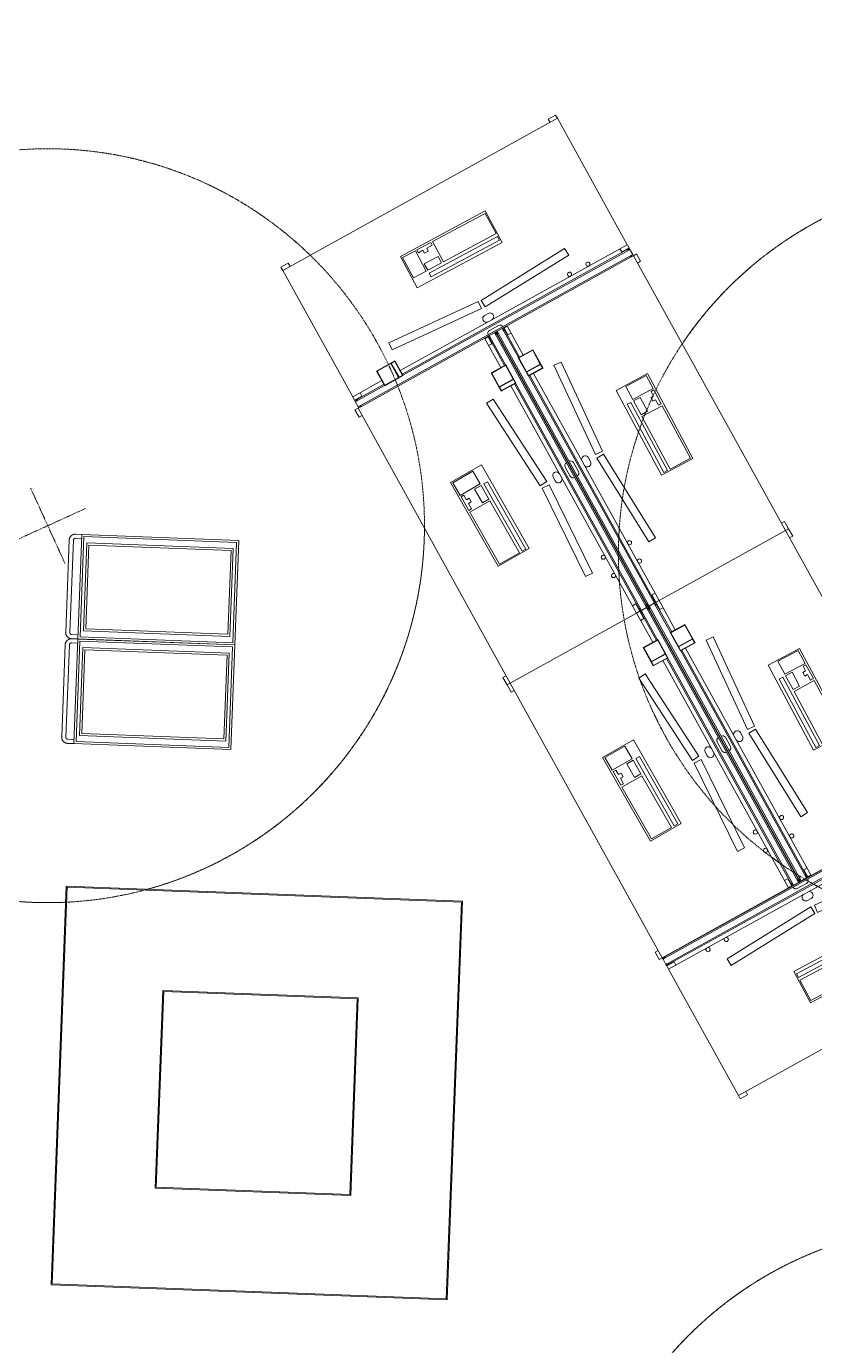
# Model space of a CAD drawing. Header units: millimetres. Extents: x 17567 to 83301, y -4294 to 56331.
# Drawn here: x 75427 to 79193, y 42447 to 48747 of the extents above; entities that cross this region are included whole.
import ezdxf

# ---------------------------------------------------------------- set-up
doc = ezdxf.new("R2010")
doc.units = ezdxf.units.MM
doc.header["$MEASUREMENT"] = 0
doc.linetypes.add('Hidden', pattern=[7.14375, 4.7625, -2.38125])
for name, color, linetype, lineweight in [('E-ELEC-EQPM', 71, 'Continuous', 13), ('E-ELEC-EQPM-HDLN', 91, 'Hidden', 13), ('I-FURN', 40, 'Continuous', 13), ('Q-CASE', 33, 'Continuous', 13), ('Q-SPCQ', 91, 'Continuous', 13)]:
    doc.layers.add(name, color=color, linetype=linetype, lineweight=lineweight)

# ---------------------------------------------------------------- blocks, each defined once
blk = doc.blocks.new('BVN_Joinery_Column Shelving_JO-N-05_option 5 - JO-N-05-9640491-GA PLAN - LEVEL 11')
at = {"layer": 'Q-CASE'}
for p, q in [((-900.3, -1252.5), (-900.3, 652.5)), ((994.7, 652.5), (-900.3, 652.5)), ((-895.3, 647.5), (-895.3, -1247.5)), ((989.7, 647.5), (-895.3, 647.5)), ((989.7, -1247.5), (989.7, 647.5)), ((994.7, 652.5), (994.7, -1252.5)), ((-420.3, -772.5), (-420.3, 172.5)), ((514.7, 172.5), (-420.3, 172.5)), ((-415.3, 167.5), (-415.3, -767.5)), ((-415.3, 167.5), (509.7, 167.5)), ((509.7, -767.5), (509.7, 167.5)), ((514.7, 172.5), (514.7, -772.5)), ((514.7, -772.5), (-420.3, -772.5)), ((-415.3, -767.5), (509.7, -767.5)), ((994.7, -1252.5), (-900.3, -1252.5)), ((-895.3, -1247.5), (989.7, -1247.5))]:
    blk.add_line(p, q, dxfattribs=at)
blk = doc.blocks.new('POWER_DATA_DROPPER - POWER_DATA_DROPPER-V143-GA PLAN - LEVEL 11')
at = {"layer": 'E-ELEC-EQPM-HDLN'}
for q in [(0, 200), (-200, 0), (0, -200), (200, 0)]:
    blk.add_line((0, 0), q, dxfattribs=at)
blk.add_circle((0, 0), 1800, dxfattribs=at)
for start, end in [(21.20103, 331.64232), (358.15425, 358.79258), (354.86684, 355.50517)]:
    blk.add_arc((0, 0), 1800, start, end, dxfattribs=at)
blk = doc.blocks.new('POWER_DATA_DROPPER - POWER_DATA_DROPPER-V144-GA PLAN - LEVEL 11')
at = {"layer": 'E-ELEC-EQPM-HDLN'}
for p, q in [((1356.7, 1182.9), (1355.5, 1184.3)), ((0, 0), (0, 200)), ((0, 0), (-200, 0)), ((0, 0), (0, -200)), ((0, 0), (200, 0))]:
    blk.add_line(p, q, dxfattribs=at)
blk.add_circle((0, 0), 1800, dxfattribs=at)
for start, end in [(73.08216, 126.97422), (133.16942, 192.67266), (42.6644, 43.42486), (41.3629, 41.66421), (35.06917, 36.46325), (344.40438, 345.91469), (337.66942, 338.91514), (261.92667, 307.6269)]:
    blk.add_arc((0, 0), 1800, start, end, dxfattribs=at)
blk = doc.blocks.new('POWER_DATA_DROPPER - POWER_DATA_DROPPER-V158-GA PLAN - LEVEL 11')
at = {"layer": 'E-ELEC-EQPM-HDLN'}
for q in [(0, 200), (-200, 0), (0, -200), (200, 0)]:
    blk.add_line((0, 0), q, dxfattribs=at)
blk.add_circle((0, 0), 1800, dxfattribs=at)
for start, end in [(360, 82.55524), (106.89583, 107.54923), (103.5021, 104.17454), (129.68757, 158.22664), (170.60457, 245.25822), (291.36683, 360)]:
    blk.add_arc((0, 0), 1800, start, end, dxfattribs=at)
blk = doc.blocks.new('New Furniture_Storage Caddy_NS1 - NS1-9646874-GA PLAN - LEVEL 11')
at = {"layer": 'I-FURN'}
for p, q in [((294.7, 0), (-205.3, 0)), ((-205.3, 0), (-205.3, -750)), ((294.7, -750), (294.7, 0)), ((-195.3, -740), (-195.3, -10)), ((-195.3, -10), (284.7, -10)), ((254.7, -25), (-165.3, -25)), ((-165.3, -25), (-165.3, -725)), ((-155.3, -715), (-155.3, -35)), ((-155.3, -35), (244.7, -35)), ((244.7, -35), (244.7, -715)), ((254.7, -725), (254.7, -25)), ((284.7, -10), (284.7, -740)), ((-205.3, -750), (-205.3, -780)), ((-205.3, -750), (294.7, -750)), ((284.7, -740), (-195.3, -740)), ((-185.3, -780), (-185.3, -750)), ((-165.3, -725), (254.7, -725)), ((244.7, -715), (-155.3, -715)), ((274.7, -750), (274.7, -780)), ((294.7, -780), (294.7, -750)), ((264.7, -790), (-175.3, -790)), ((-175.3, -810), (264.7, -810))]:
    blk.add_line(p, q, dxfattribs=at)
at = {"layer": 'I-FURN', "flags": 128}
for points in [[(-205.3, -780), (-205.3, -781.2), (-205.2, -782.4), (-205.1, -783.6), (-204.9, -784.8), (-204.7, -786), (-204.4, -787.1), (-204.1, -788.3), (-203.8, -789.4), (-203.4, -790.6), (-202.9, -791.7), (-202.4, -792.8), (-201.9, -793.9), (-201.3, -794.9), (-200.7, -795.9), (-200.1, -796.9), (-199.4, -797.9), (-198.6, -798.9), (-197.9, -799.8), (-197, -800.7), (-196.2, -801.5), (-195.3, -802.3), (-194.4, -803.1), (-193.5, -803.9), (-192.5, -804.6), (-191.5, -805.2), (-190.5, -805.9), (-189.4, -806.5), (-188.4, -807), (-187.3, -807.5), (-186.2, -808), (-185, -808.4), (-183.9, -808.7), (-182.7, -809.1), (-181.6, -809.3), (-180.4, -809.6), (-179.2, -809.7), (-178, -809.9), (-176.8, -810), (-175.6, -810), (-175.3, -810)], [(-175.3, -790), (-175.7, -790), (-176.1, -790), (-176.5, -789.9), (-176.9, -789.9), (-177.3, -789.8), (-177.7, -789.7), (-178.1, -789.6), (-178.4, -789.5), (-178.8, -789.4), (-179.2, -789.2), (-179.6, -789), (-179.9, -788.9), (-180.3, -788.7), (-180.6, -788.5), (-180.9, -788.3), (-181.3, -788), (-181.6, -787.8), (-181.9, -787.5), (-182.2, -787.2), (-182.5, -787), (-182.7, -786.7), (-183, -786.4), (-183.3, -786.1), (-183.5, -785.7), (-183.7, -785.4), (-183.9, -785.1), (-184.1, -784.7), (-184.3, -784.4), (-184.5, -784), (-184.6, -783.6), (-184.8, -783.2), (-184.9, -782.9), (-185, -782.5), (-185.1, -782.1), (-185.2, -781.7), (-185.2, -781.3), (-185.3, -780.9), (-185.3, -780.5), (-185.3, -780.1), (-185.3, -780)], [(264.7, -810), (265.9, -810), (267.1, -809.9), (268.3, -809.8), (269.5, -809.6), (270.7, -809.4), (271.8, -809.1), (273, -808.8), (274.1, -808.5), (275.3, -808.1), (276.4, -807.6), (277.5, -807.1), (278.6, -806.6), (279.6, -806), (280.6, -805.4), (281.6, -804.8), (282.6, -804.1), (283.6, -803.3), (284.5, -802.6), (285.4, -801.7), (286.2, -800.9), (287, -800), (287.8, -799.1), (288.6, -798.2), (289.3, -797.2), (289.9, -796.2), (290.6, -795.2), (291.2, -794.1), (291.7, -793.1), (292.2, -792), (292.7, -790.9), (293.1, -789.7), (293.4, -788.6), (293.8, -787.4), (294, -786.3), (294.3, -785.1), (294.4, -783.9), (294.6, -782.7), (294.7, -781.5), (294.7, -780.3), (294.7, -780)], [(274.7, -780), (274.7, -780.4), (274.7, -780.8), (274.6, -781.2), (274.6, -781.6), (274.5, -782), (274.4, -782.4), (274.3, -782.8), (274.2, -783.1), (274.1, -783.5), (273.9, -783.9), (273.7, -784.3), (273.6, -784.6), (273.4, -785), (273.2, -785.3), (273, -785.6), (272.7, -786), (272.5, -786.3), (272.2, -786.6), (271.9, -786.9), (271.7, -787.2), (271.4, -787.4), (271.1, -787.7), (270.8, -788), (270.4, -788.2), (270.1, -788.4), (269.8, -788.6), (269.4, -788.8), (269.1, -789), (268.7, -789.2), (268.3, -789.3), (267.9, -789.5), (267.6, -789.6), (267.2, -789.7), (266.8, -789.8), (266.4, -789.9), (266, -789.9), (265.6, -790), (265.2, -790), (264.8, -790), (264.7, -790)]]:
    blk.add_lwpolyline(points, dxfattribs=at)
blk = doc.blocks.new('Workstatio_3 - Workstatio_3-V293-GA PLAN - LEVEL 11')
at = {"layer": 'I-FURN'}
for p, q in [((-705.3, 0), (-705.3, -6)), ((-705.3, 0), (-690.3, 0)), ((-690.4, 3.1), (-694.2, 3.1)), ((-694.2, 0), (-690.3, 0)), ((-690.3, 0), (779.7, 0)), ((4.7, 1.5), (4.7, 0)), ((84.7, 0), (84.7, 1.5)), ((783.6, 3.1), (779.8, 3.1)), ((794.7, 3.1), (794.7, 3)), ((794.7, 1.5), (794.7, 0)), ((794.7, -6), (794.7, 0)), ((-702.3, -6), (-705.3, -6)), ((-705.3, -34), (-705.3, -40)), ((-705.3, -34), (-702.3, -34)), ((-690.3, -40), (-705.3, -40)), ((-545.3, -60), (-705.3, -60)), ((-702.3, -6), (791.7, -6)), ((-545.3, -34), (-702.3, -34)), ((-665.3, -42.5), (-702.3, -42.5)), ((-545.1, -40), (-690.3, -40)), ((-665.3, -42.5), (-665.3, -59.9)), ((-445.3, -32.5), (-545.3, -32.5)), ((-545.3, -32.5), (-545.3, -112.5)), ((-543.3, -34.5), (-468.3, -34.5)), ((-543.3, -110.5), (-543.3, -34.5)), ((-468.3, -34.5), (-468.3, -110.5)), ((-466.3, -110.5), (-466.3, -34.5)), ((-466.3, -34.5), (-447.3, -34.5)), ((-461, -34), (-462.5, -34)), ((-447.3, -34.5), (-447.3, -110.5)), ((779.7, -40), (-445.5, -40)), ((-445.3, -112.5), (-445.3, -32.5)), ((791.7, -34), (-445.3, -34)), ((34.7, -60), (-445.3, -60)), ((69.7, -21), (19.7, -21)), ((54.7, -60), (34.7, -60)), ((794.7, -60), (54.7, -60)), ((794.7, -42.5), (754.7, -42.5)), ((754.7, -59.9), (754.7, -42.5)), ((779.7, 0), (783.6, 0)), ((779.7, 0), (794.7, 0)), ((794.7, -40), (779.7, -40)), ((794.7, -6), (791.7, -6)), ((791.7, -34), (794.7, -34)), ((794.7, -6), (794.7, -34)), ((794.7, -40), (794.7, -34)), ((794.7, -42.5), (794.7, -59.9)), ((794.7, -750), (794.7, -60)), ((-545.3, -112.5), (-445.3, -112.5)), ((-468.3, -110.5), (-543.3, -110.5)), ((-447.3, -110.5), (-466.3, -110.5)), ((34.7, -95), (54.7, -95)), ((37.4, -131), (-431.3, -164.7)), ((-431.3, -164.7), (-428.6, -201.7)), ((-428.6, -201.7), (40.1, -168)), ((37.4, -131), (40.1, -168)), ((56.6, -129), (54.8, -166)), ((54.8, -166), (524.1, -189.4)), ((526, -152.3), (56.6, -129)), ((526, -152.3), (524.1, -189.4)), ((276.9, -359.7), (-183.1, -366.1)), ((-180.7, -536.1), (-183.1, -366.1)), ((276.9, -359.7), (279.2, -529.7)), ((-180.7, -536.1), (279.2, -529.7)), ((-705.3, -732), (-705.3, -735.9)), ((-705.3, -746.5), (-705.3, -750)), ((-705.3, -750), (794.7, -750)), ((-705.3, -767.5), (-705.3, -750.1)), ((-665.3, -750.1), (-665.3, -767.5)), ((754.7, -767.5), (754.7, -750.1)), ((794.7, -750.1), (794.7, -767.5)), ((-705.3, -767.5), (-665.3, -767.5)), ((754.7, -767.5), (794.7, -767.5))]:
    blk.add_line(p, q, dxfattribs=at)
at = {"layer": 'I-FURN', "flags": 128}
for points in [[(-702.3, -6), (-702.2, -6), (-702.1, -6), (-702, -6), (-701.9, -6), (-701.7, -6), (-701.6, -5.9), (-701.5, -5.9), (-701.2, -5.9), (-701.1, -5.8), (-700.9, -5.8), (-700.7, -5.7), (-700.5, -5.7), (-700.4, -5.6), (-700.1, -5.5), (-699.8, -5.4), (-699.7, -5.4), (-699.5, -5.3), (-699.2, -5.1), (-698.9, -5), (-698.4, -4.8), (-698.1, -4.7), (-698, -4.6), (-697.6, -4.4), (-697.4, -4.3), (-697, -4.1), (-696.6, -3.8), (-696.3, -3.7), (-695.8, -3.4), (-695.2, -3), (-694.8, -2.8), (-694, -2.3), (-693.4, -1.9), (-693, -1.7), (-692.1, -1.2), (-690.3, 0)], [(-690.3, -40), (-692.1, -38.8), (-693, -38.3), (-693.4, -38.1), (-694, -37.7), (-694.8, -37.2), (-695.2, -37), (-695.8, -36.6), (-696.3, -36.3), (-696.6, -36.2), (-697, -35.9), (-697.4, -35.7), (-697.6, -35.6), (-698, -35.4), (-698.1, -35.3), (-698.4, -35.2), (-698.8, -35), (-699, -34.9), (-699.3, -34.8), (-699.5, -34.7), (-699.6, -34.7), (-699.8, -34.6), (-700.1, -34.5), (-700.3, -34.4), (-700.4, -34.4), (-700.6, -34.3), (-700.9, -34.2), (-701.1, -34.2), (-701.2, -34.2), (-701.3, -34.1), (-701.5, -34.1), (-701.7, -34), (-701.8, -34), (-702, -34), (-702, -34), (-702.1, -34), (-702.3, -34)], [(779.7, 0), (781.5, -1.2), (782.4, -1.7), (782.8, -1.9), (783.4, -2.3), (784.2, -2.8), (784.6, -3), (785.2, -3.4), (785.7, -3.7), (786, -3.8), (786.4, -4.1), (786.8, -4.3), (787, -4.4), (787.4, -4.6), (787.5, -4.7), (787.8, -4.8), (788.2, -5), (788.4, -5.1), (788.7, -5.2), (788.9, -5.3), (789, -5.3), (789.2, -5.4), (789.5, -5.5), (789.7, -5.6), (789.8, -5.6), (790, -5.7), (790.3, -5.8), (790.5, -5.8), (790.6, -5.8), (790.7, -5.9), (790.9, -5.9), (791.1, -6), (791.2, -6), (791.4, -6), (791.4, -6), (791.6, -6), (791.7, -6)], [(791.7, -34), (791.6, -34), (791.5, -34), (791.4, -34), (791.3, -34), (791.1, -34), (791, -34.1), (790.9, -34.1), (790.6, -34.1), (790.5, -34.2), (790.3, -34.2), (790.1, -34.3), (789.9, -34.3), (789.8, -34.4), (789.5, -34.5), (789.2, -34.6), (789.1, -34.6), (788.9, -34.7), (788.6, -34.9), (788.3, -35), (787.8, -35.2), (787.5, -35.3), (787.4, -35.4), (787, -35.6), (786.8, -35.7), (786.4, -35.9), (786, -36.2), (785.7, -36.3), (785.2, -36.6), (784.6, -37), (784.2, -37.2), (783.4, -37.7), (782.8, -38.1), (782.4, -38.3), (781.5, -38.8), (779.7, -40)]]:
    blk.add_lwpolyline(points, dxfattribs=at)
at = {"layer": 'I-FURN'}
for centre, radius, start, end in [((19.7, -6), 15, 180, 270), ((34.7, -77.5), 17.5, 90, 270), ((54.7, -77.5), 17.5, 270, 90), ((69.7, -6), 15, 270, 0), ((484.7, -70), 10, 0, 180), ((584.7, -70), 10, 0, 180), ((484.7, -70), 10, 180, 360), ((584.7, -70), 10, 180, 360)]:
    blk.add_arc(centre, radius, start, end, dxfattribs=at)
at = {"layer": 'Q-SPCQ'}
for p, q in [((271, -375.1), (-99, -380.2)), ((271.3, -395.1), (271, -375.1)), ((-176.3, -416.3), (-106.3, -415.3)), ((-176.3, -416.3), (-174.8, -526.3)), ((-106.3, -415.3), (-104.8, -525.3)), ((-99, -380.2), (-98.7, -400.2)), ((-98.7, -400.2), (271.3, -395.1)), ((-23.5, -414.2), (-98.5, -415.2)), ((-98.5, -415.2), (-98, -450.2)), ((-23, -449.2), (-23.5, -414.2)), ((-13.5, -414), (271.5, -410.1)), ((-12, -524), (-13.5, -414)), ((271.5, -410.1), (273, -520.1)), ((-98, -450.2), (-23, -449.2)), ((-72.4, -494.8), (-52.4, -494.6)), ((-72.2, -509.8), (-72.4, -494.8)), ((-52.4, -494.6), (-52.2, -509.6)), ((-104.8, -525.3), (-174.8, -526.3)), ((-97.2, -510.2), (-72.2, -509.8)), ((-97, -525.2), (-97.2, -510.2)), ((-22, -524.2), (-97, -525.2)), ((-52.2, -509.6), (-22.2, -509.2)), ((-22.2, -509.2), (-22, -524.2)), ((273, -520.1), (-12, -524))]:
    blk.add_line(p, q, dxfattribs=at)
blk = doc.blocks.new('Workstatio_3 - Workstatio_3-V294-GA PLAN - LEVEL 11')
at = {"layer": 'I-FURN'}
for p, q in [((-705.3, 3), (-705.3, 3.1)), ((-705.3, 0), (-705.3, 1.5)), ((-705.3, 0), (-705.3, -6)), ((-705.3, 0), (-690.3, 0)), ((-690.4, 3.1), (-694.2, 3.1)), ((-694.2, 0), (-690.3, 0)), ((-690.3, 0), (779.7, 0)), ((4.7, 1.5), (4.7, 0)), ((84.7, 0), (84.7, 1.5)), ((783.6, 3.1), (779.8, 3.1)), ((794.7, 3.1), (794.7, 3)), ((794.7, 1.5), (794.7, 0)), ((794.7, -6), (794.7, 0)), ((-705.3, -34), (-705.3, -6)), ((-702.3, -6), (-705.3, -6)), ((-705.3, -34), (-705.3, -40)), ((-705.3, -34), (-702.3, -34)), ((-690.3, -40), (-705.3, -40)), ((-665.3, -42.5), (-705.3, -42.5)), ((-545.3, -60), (-705.3, -60)), ((-705.3, -60), (-705.3, -750)), ((-702.3, -6), (791.7, -6)), ((-545.3, -34), (-702.3, -34)), ((-545.1, -40), (-690.3, -40)), ((-665.3, -42.5), (-665.3, -59.9)), ((-445.3, -32.5), (-545.3, -32.5)), ((-545.3, -32.5), (-545.3, -112.5)), ((-543.3, -34.5), (-468.3, -34.5)), ((-543.3, -110.5), (-543.3, -34.5)), ((-468.3, -34.5), (-468.3, -110.5)), ((-466.3, -110.5), (-466.3, -34.5)), ((-466.3, -34.5), (-447.3, -34.5)), ((-461, -34), (-462.5, -34)), ((-447.3, -34.5), (-447.3, -110.5)), ((779.7, -40), (-445.5, -40)), ((-445.3, -112.5), (-445.3, -32.5)), ((791.7, -34), (-445.3, -34)), ((34.7, -60), (-445.3, -60)), ((69.7, -21), (19.7, -21)), ((54.7, -60), (34.7, -60)), ((794.7, -60), (54.7, -60)), ((793.3, -42.5), (754.7, -42.5)), ((754.7, -59.9), (754.7, -42.5)), ((779.7, 0), (783.6, 0)), ((779.7, 0), (794.7, 0)), ((794.7, -40), (779.7, -40)), ((794.7, -6), (791.7, -6)), ((791.7, -34), (794.7, -34)), ((794.7, -6), (794.7, -34)), ((794.7, -40), (794.7, -34)), ((794.7, -750), (794.7, -60)), ((-545.3, -112.5), (-445.3, -112.5)), ((-468.3, -110.5), (-543.3, -110.5)), ((-447.3, -110.5), (-466.3, -110.5)), ((34.7, -95), (54.7, -95)), ((37.4, -131), (-431.3, -164.7)), ((-431.3, -164.7), (-428.6, -201.7)), ((-428.6, -201.7), (40.1, -168)), ((37.4, -131), (40.1, -168)), ((56.6, -129), (54.8, -166)), ((54.8, -166), (524.1, -189.4)), ((526, -152.3), (56.6, -129)), ((526, -152.3), (524.1, -189.4)), ((276.9, -359.7), (-183.1, -366.1)), ((-180.7, -536.1), (-183.1, -366.1)), ((276.9, -359.7), (279.2, -529.7)), ((-180.7, -536.1), (279.2, -529.7)), ((-705.3, -750), (794.7, -750)), ((-705.3, -767.5), (-705.3, -750.1)), ((-665.3, -750.1), (-665.3, -767.5)), ((754.7, -767.5), (754.7, -751.1)), ((794.7, -750.1), (794.7, -767.5)), ((-705.3, -767.5), (-665.3, -767.5)), ((754.7, -767.5), (794.7, -767.5))]:
    blk.add_line(p, q, dxfattribs=at)
at = {"layer": 'I-FURN', "flags": 128}
for points in [[(-702.3, -6), (-702.2, -6), (-702.1, -6), (-702, -6), (-701.9, -6), (-701.7, -6), (-701.6, -5.9), (-701.5, -5.9), (-701.2, -5.9), (-701.1, -5.8), (-700.9, -5.8), (-700.7, -5.7), (-700.5, -5.7), (-700.4, -5.6), (-700.1, -5.5), (-699.8, -5.4), (-699.7, -5.4), (-699.5, -5.3), (-699.2, -5.1), (-698.9, -5), (-698.4, -4.8), (-698.1, -4.7), (-698, -4.6), (-697.6, -4.4), (-697.4, -4.3), (-697, -4.1), (-696.6, -3.8), (-696.3, -3.7), (-695.8, -3.4), (-695.2, -3), (-694.8, -2.8), (-694, -2.3), (-693.4, -1.9), (-693, -1.7), (-692.1, -1.2), (-690.3, 0)], [(-690.3, -40), (-692.1, -38.8), (-693, -38.3), (-693.4, -38.1), (-694, -37.7), (-694.8, -37.2), (-695.2, -37), (-695.8, -36.6), (-696.3, -36.3), (-696.6, -36.2), (-697, -35.9), (-697.4, -35.7), (-697.6, -35.6), (-698, -35.4), (-698.1, -35.3), (-698.4, -35.2), (-698.8, -35), (-699, -34.9), (-699.3, -34.8), (-699.5, -34.7), (-699.6, -34.7), (-699.8, -34.6), (-700.1, -34.5), (-700.3, -34.4), (-700.4, -34.4), (-700.6, -34.3), (-700.9, -34.2), (-701.1, -34.2), (-701.2, -34.2), (-701.3, -34.1), (-701.5, -34.1), (-701.7, -34), (-701.8, -34), (-702, -34), (-702, -34), (-702.1, -34), (-702.3, -34)], [(779.7, 0), (781.5, -1.2), (782.4, -1.7), (782.8, -1.9), (783.4, -2.3), (784.2, -2.8), (784.6, -3), (785.2, -3.4), (785.7, -3.7), (786, -3.8), (786.4, -4.1), (786.8, -4.3), (787, -4.4), (787.4, -4.6), (787.5, -4.7), (787.8, -4.8), (788.2, -5), (788.4, -5.1), (788.7, -5.2), (788.9, -5.3), (789, -5.3), (789.2, -5.4), (789.5, -5.5), (789.7, -5.6), (789.8, -5.6), (790, -5.7), (790.3, -5.8), (790.5, -5.8), (790.6, -5.8), (790.7, -5.9), (790.9, -5.9), (791.1, -6), (791.2, -6), (791.4, -6), (791.4, -6), (791.6, -6), (791.7, -6)], [(791.7, -34), (791.6, -34), (791.5, -34), (791.4, -34), (791.3, -34), (791.1, -34), (791, -34.1), (790.9, -34.1), (790.6, -34.1), (790.5, -34.2), (790.3, -34.2), (790.1, -34.3), (789.9, -34.3), (789.8, -34.4), (789.5, -34.5), (789.2, -34.6), (789.1, -34.6), (788.9, -34.7), (788.6, -34.9), (788.3, -35), (787.8, -35.2), (787.5, -35.3), (787.4, -35.4), (787, -35.6), (786.8, -35.7), (786.4, -35.9), (786, -36.2), (785.7, -36.3), (785.2, -36.6), (784.6, -37), (784.2, -37.2), (783.4, -37.7), (782.8, -38.1), (782.4, -38.3), (781.5, -38.8), (779.7, -40)]]:
    blk.add_lwpolyline(points, dxfattribs=at)
at = {"layer": 'I-FURN'}
for centre, radius, start, end in [((19.7, -6), 15, 180, 270), ((34.7, -77.5), 17.5, 90, 270), ((54.7, -77.5), 17.5, 270, 90), ((69.7, -6), 15, 270, 0), ((484.7, -70), 10, 0, 180), ((584.7, -70), 10, 0, 180), ((484.7, -70), 10, 180, 360), ((584.7, -70), 10, 180, 360)]:
    blk.add_arc(centre, radius, start, end, dxfattribs=at)
at = {"layer": 'Q-SPCQ'}
for p, q in [((271, -375.1), (-99, -380.2)), ((271.3, -395.1), (271, -375.1)), ((-176.3, -416.3), (-106.3, -415.3)), ((-176.3, -416.3), (-174.8, -526.3)), ((-106.3, -415.3), (-104.8, -525.3)), ((-99, -380.2), (-98.7, -400.2)), ((-98.7, -400.2), (271.3, -395.1)), ((-23.5, -414.2), (-98.5, -415.2)), ((-98.5, -415.2), (-98, -450.2)), ((-23, -449.2), (-23.5, -414.2)), ((-13.5, -414), (271.5, -410.1)), ((-12, -524), (-13.5, -414)), ((271.5, -410.1), (273, -520.1)), ((-98, -450.2), (-23, -449.2)), ((-72.4, -494.8), (-52.4, -494.6)), ((-72.2, -509.8), (-72.4, -494.8)), ((-52.4, -494.6), (-52.2, -509.6)), ((-104.8, -525.3), (-174.8, -526.3)), ((-97.2, -510.2), (-72.2, -509.8)), ((-97, -525.2), (-97.2, -510.2)), ((-22, -524.2), (-97, -525.2)), ((-52.2, -509.6), (-22.2, -509.2)), ((-22.2, -509.2), (-22, -524.2)), ((273, -520.1), (-12, -524))]:
    blk.add_line(p, q, dxfattribs=at)
blk = doc.blocks.new('Workstatio_3 - Workstatio_3-V295-GA PLAN - LEVEL 11')
at = {"layer": 'I-FURN'}
for p, q in [((-665.3, 767.5), (-705.3, 767.5)), ((-705.3, 750.1), (-705.3, 767.5)), ((-665.3, 767.5), (-665.3, 750.1)), ((794.7, 767.5), (754.7, 767.5)), ((754.7, 750.1), (754.7, 767.5)), ((794.7, 767.5), (794.7, 750.1)), ((794.7, 750), (-705.3, 750)), ((-705.3, 738.9), (-705.3, 735)), ((794.7, 60), (794.7, 750)), ((-183.1, 366.1), (-180.7, 536.1)), ((279.2, 529.7), (-180.7, 536.1)), ((279.2, 529.7), (276.9, 359.7)), ((-183.1, 366.1), (276.9, 359.7)), ((-431.3, 164.7), (-428.6, 201.7)), ((-428.6, 201.7), (40.1, 168)), ((54.8, 166), (524.1, 189.4)), ((526, 152.3), (524.1, 189.4)), ((37.4, 131), (-431.3, 164.7)), ((37.4, 131), (40.1, 168)), ((56.6, 129), (54.8, 166)), ((526, 152.3), (56.6, 129)), ((-445.3, 112.5), (-545.3, 112.5)), ((-545.3, 112.5), (-545.3, 32.5)), ((-543.3, 34.5), (-543.3, 110.5)), ((-543.3, 110.5), (-468.3, 110.5)), ((-468.3, 110.5), (-468.3, 34.5)), ((-466.3, 34.5), (-466.3, 110.5)), ((-466.3, 110.5), (-447.3, 110.5)), ((-447.3, 110.5), (-447.3, 34.5)), ((-445.3, 32.5), (-445.3, 112.5)), ((54.7, 95), (34.7, 95)), ((-705.3, 60), (-545.3, 60)), ((-705.3, 40), (-705.3, 34)), ((-705.3, 40), (-690.3, 40)), ((-702.3, 34), (-705.3, 34)), ((-705.3, 6), (-705.3, 0)), ((-705.3, 6), (-702.3, 6)), ((-702.3, 42.5), (-665.3, 42.5)), ((-702.3, 34), (-545.3, 34)), ((791.7, 6), (-702.3, 6)), ((-690.3, 40), (-545.1, 40)), ((779.7, 0), (-690.3, 0)), ((-665.3, 59.9), (-665.3, 42.5)), ((-545.3, 32.5), (-445.3, 32.5)), ((-468.3, 34.5), (-543.3, 34.5)), ((-447.3, 34.5), (-466.3, 34.5)), ((-462.5, 34), (-461, 34)), ((-445.5, 40), (779.7, 40)), ((-445.3, 60), (34.7, 60)), ((-445.3, 34), (791.7, 34)), ((4.7, 0), (4.7, -1.5)), ((19.7, 21), (69.7, 21)), ((34.7, 60), (54.7, 60)), ((54.7, 60), (794.7, 60)), ((754.7, 42.5), (754.7, 59.9)), ((754.7, 42.5), (794.7, 42.5)), ((779.7, 40), (794.7, 40)), ((783.6, 0), (779.7, 0)), ((794.7, 0), (779.7, 0)), ((794.7, 34), (791.7, 34)), ((791.7, 6), (794.7, 6)), ((794.7, 59.9), (794.7, 42.5)), ((794.7, 34), (794.7, 40)), ((794.7, 34), (794.7, 6)), ((794.7, 0), (794.7, 6)), ((794.7, 0), (794.7, -1.5)), ((-690.3, 0), (-705.3, 0)), ((-690.3, 0), (-694.2, 0)), ((-694.2, -3.1), (-690.4, -3.1)), ((84.7, -1.5), (84.7, 0)), ((779.8, -3.1), (783.6, -3.1)), ((794.7, -3), (794.7, -3.1))]:
    blk.add_line(p, q, dxfattribs=at)
at = {"layer": 'I-FURN', "flags": 128}
for points in [[(-702.3, 34), (-702.2, 34), (-702.1, 34), (-702, 34), (-701.9, 34), (-701.7, 34), (-701.6, 34.1), (-701.5, 34.1), (-701.2, 34.1), (-701.1, 34.2), (-700.9, 34.2), (-700.7, 34.3), (-700.5, 34.3), (-700.4, 34.4), (-700.1, 34.5), (-699.8, 34.6), (-699.7, 34.6), (-699.5, 34.7), (-699.2, 34.9), (-698.9, 35), (-698.4, 35.2), (-698.1, 35.3), (-698, 35.4), (-697.6, 35.6), (-697.4, 35.7), (-697, 35.9), (-696.6, 36.2), (-696.3, 36.3), (-695.8, 36.6), (-695.2, 37), (-694.8, 37.2), (-694, 37.7), (-693.4, 38.1), (-693, 38.3), (-692.1, 38.8), (-690.3, 40)], [(-690.3, 0), (-692.1, 1.2), (-693, 1.7), (-693.4, 1.9), (-694, 2.3), (-694.8, 2.8), (-695.2, 3), (-695.8, 3.4), (-696.3, 3.7), (-696.6, 3.8), (-697, 4.1), (-697.4, 4.3), (-697.6, 4.4), (-698, 4.6), (-698.1, 4.7), (-698.4, 4.8), (-698.8, 5), (-699, 5.1), (-699.3, 5.2), (-699.5, 5.3), (-699.6, 5.3), (-699.8, 5.4), (-700.1, 5.5), (-700.3, 5.6), (-700.4, 5.6), (-700.6, 5.7), (-700.9, 5.8), (-701.1, 5.8), (-701.2, 5.8), (-701.3, 5.9), (-701.5, 5.9), (-701.7, 6), (-701.8, 6), (-702, 6), (-702, 6), (-702.1, 6), (-702.3, 6)], [(779.7, 40), (781.5, 38.8), (782.4, 38.3), (782.8, 38.1), (783.4, 37.7), (784.2, 37.2), (784.6, 37), (785.2, 36.6), (785.7, 36.3), (786, 36.2), (786.4, 35.9), (786.8, 35.7), (787, 35.6), (787.4, 35.4), (787.5, 35.3), (787.8, 35.2), (788.2, 35), (788.4, 34.9), (788.7, 34.8), (788.9, 34.7), (789, 34.7), (789.2, 34.6), (789.5, 34.5), (789.7, 34.4), (789.8, 34.4), (790, 34.3), (790.3, 34.2), (790.5, 34.2), (790.6, 34.2), (790.7, 34.1), (790.9, 34.1), (791.1, 34), (791.2, 34), (791.4, 34), (791.4, 34), (791.6, 34), (791.7, 34)], [(791.7, 6), (791.6, 6), (791.5, 6), (791.4, 6), (791.3, 6), (791.1, 6), (791, 5.9), (790.9, 5.9), (790.6, 5.9), (790.5, 5.8), (790.3, 5.8), (790.1, 5.7), (789.9, 5.7), (789.8, 5.6), (789.5, 5.5), (789.2, 5.4), (789.1, 5.4), (788.9, 5.3), (788.6, 5.1), (788.3, 5), (787.8, 4.8), (787.5, 4.7), (787.4, 4.6), (787, 4.4), (786.8, 4.3), (786.4, 4.1), (786, 3.8), (785.7, 3.7), (785.2, 3.4), (784.6, 3), (784.2, 2.8), (783.4, 2.3), (782.8, 1.9), (782.4, 1.7), (781.5, 1.2), (779.7, 0)]]:
    blk.add_lwpolyline(points, dxfattribs=at)
at = {"layer": 'I-FURN'}
for centre, radius, start, end in [((34.7, 77.5), 17.5, 90, 270), ((54.7, 77.5), 17.5, 270, 90), ((484.7, 70), 10, 0, 180), ((484.7, 70), 10, 180, 360), ((584.7, 70), 10, 0, 180), ((584.7, 70), 10, 180, 360), ((19.7, 6), 15, 90, 180), ((69.7, 6), 15, 360, 90)]:
    blk.add_arc(centre, radius, start, end, dxfattribs=at)
at = {"layer": 'Q-SPCQ'}
for p, q in [((-176.3, 416.3), (-174.8, 526.3)), ((-104.8, 525.3), (-174.8, 526.3)), ((-106.3, 415.3), (-104.8, 525.3)), ((-97, 525.2), (-97.2, 510.2)), ((-97.2, 510.2), (-72.2, 509.8)), ((-22, 524.2), (-97, 525.2)), ((-72.2, 509.8), (-72.4, 494.8)), ((-52.4, 494.6), (-52.2, 509.6)), ((-52.2, 509.6), (-22.2, 509.2)), ((-22.2, 509.2), (-22, 524.2)), ((-12, 524), (-13.5, 414)), ((273, 520.1), (-12, 524)), ((271.5, 410.1), (273, 520.1)), ((-98.5, 415.2), (-98, 450.2)), ((-98, 450.2), (-23, 449.2)), ((-72.4, 494.8), (-52.4, 494.6)), ((-23, 449.2), (-23.5, 414.2)), ((-176.3, 416.3), (-106.3, 415.3)), ((-99, 380.2), (-98.7, 400.2)), ((271, 375.1), (-99, 380.2)), ((-98.7, 400.2), (271.3, 395.1)), ((-23.5, 414.2), (-98.5, 415.2)), ((-13.5, 414), (271.5, 410.1)), ((271.3, 395.1), (271, 375.1))]:
    blk.add_line(p, q, dxfattribs=at)
blk = doc.blocks.new('Workstatio_3 - Workstatio_3-V284-GA PLAN - LEVEL 11')
at = {"layer": 'I-FURN'}
for p, q in [((-665.3, 767.5), (-705.3, 767.5)), ((-705.3, 750.1), (-705.3, 767.5)), ((-665.3, 767.5), (-665.3, 750.1)), ((794.7, 767.5), (754.7, 767.5)), ((754.7, 750.1), (754.7, 767.5)), ((794.7, 767.5), (794.7, 750.1)), ((794.7, 750), (-705.3, 750)), ((-705.3, 750), (-705.3, 60)), ((794.7, 60), (794.7, 750)), ((-183.1, 366.1), (-180.7, 536.1)), ((279.2, 529.7), (-180.7, 536.1)), ((279.2, 529.7), (276.9, 359.7)), ((-183.1, 366.1), (276.9, 359.7)), ((-431.3, 164.7), (-428.6, 201.7)), ((-428.6, 201.7), (40.1, 168)), ((54.8, 166), (524.1, 189.4)), ((526, 152.3), (524.1, 189.4)), ((37.4, 131), (-431.3, 164.7)), ((37.4, 131), (40.1, 168)), ((56.6, 129), (54.8, 166)), ((526, 152.3), (56.6, 129)), ((-445.3, 112.5), (-545.3, 112.5)), ((-545.3, 112.5), (-545.3, 32.5)), ((-543.3, 34.5), (-543.3, 110.5)), ((-543.3, 110.5), (-468.3, 110.5)), ((-468.3, 110.5), (-468.3, 34.5)), ((-466.3, 34.5), (-466.3, 110.5)), ((-466.3, 110.5), (-447.3, 110.5)), ((-447.3, 110.5), (-447.3, 34.5)), ((-445.3, 32.5), (-445.3, 112.5)), ((54.7, 95), (34.7, 95)), ((-705.3, 60), (-545.3, 60)), ((-705.3, 42.5), (-665.3, 42.5)), ((-705.3, 40), (-705.3, 34)), ((-705.3, 40), (-690.3, 40)), ((-705.3, 6), (-705.3, 34)), ((-702.3, 34), (-705.3, 34)), ((-705.3, 6), (-705.3, 0)), ((-705.3, 6), (-702.3, 6)), ((-702.3, 34), (-545.3, 34)), ((791.7, 6), (-702.3, 6)), ((-690.3, 40), (-545.1, 40)), ((779.7, 0), (-690.3, 0)), ((-665.3, 59.9), (-665.3, 42.5)), ((-545.3, 32.5), (-445.3, 32.5)), ((-468.3, 34.5), (-543.3, 34.5)), ((-447.3, 34.5), (-466.3, 34.5)), ((-462.5, 34), (-461, 34)), ((-445.5, 40), (779.7, 40)), ((-445.3, 60), (34.7, 60)), ((-445.3, 34), (791.7, 34)), ((4.7, 0), (4.7, -1.5)), ((19.7, 21), (69.7, 21)), ((34.7, 60), (54.7, 60)), ((54.7, 60), (794.7, 60)), ((754.7, 42.5), (754.7, 59.9)), ((754.7, 42.5), (793.3, 42.5)), ((779.7, 40), (794.7, 40)), ((783.6, 0), (779.7, 0)), ((794.7, 0), (779.7, 0)), ((794.7, 34), (791.7, 34)), ((791.7, 6), (794.7, 6)), ((794.7, 34), (794.7, 40)), ((794.7, 34), (794.7, 6)), ((794.7, 0), (794.7, 6)), ((794.7, 0), (794.7, -1.5)), ((-690.3, 0), (-705.3, 0)), ((-705.3, -1.5), (-705.3, 0)), ((-705.3, -3.1), (-705.3, -3)), ((-690.3, 0), (-694.2, 0)), ((-694.2, -3.1), (-690.4, -3.1)), ((84.7, -1.5), (84.7, 0)), ((779.8, -3.1), (783.6, -3.1)), ((794.7, -3), (794.7, -3.1))]:
    blk.add_line(p, q, dxfattribs=at)
at = {"layer": 'I-FURN', "flags": 128}
for points in [[(-702.3, 34), (-702.2, 34), (-702.1, 34), (-702, 34), (-701.9, 34), (-701.7, 34), (-701.6, 34.1), (-701.5, 34.1), (-701.2, 34.1), (-701.1, 34.2), (-700.9, 34.2), (-700.7, 34.3), (-700.5, 34.3), (-700.4, 34.4), (-700.1, 34.5), (-699.8, 34.6), (-699.7, 34.6), (-699.5, 34.7), (-699.2, 34.9), (-698.9, 35), (-698.4, 35.2), (-698.1, 35.3), (-698, 35.4), (-697.6, 35.6), (-697.4, 35.7), (-697, 35.9), (-696.6, 36.2), (-696.3, 36.3), (-695.8, 36.6), (-695.2, 37), (-694.8, 37.2), (-694, 37.7), (-693.4, 38.1), (-693, 38.3), (-692.1, 38.8), (-690.3, 40)], [(-690.3, 0), (-692.1, 1.2), (-693, 1.7), (-693.4, 1.9), (-694, 2.3), (-694.8, 2.8), (-695.2, 3), (-695.8, 3.4), (-696.3, 3.7), (-696.6, 3.8), (-697, 4.1), (-697.4, 4.3), (-697.6, 4.4), (-698, 4.6), (-698.1, 4.7), (-698.4, 4.8), (-698.8, 5), (-699, 5.1), (-699.3, 5.2), (-699.5, 5.3), (-699.6, 5.3), (-699.8, 5.4), (-700.1, 5.5), (-700.3, 5.6), (-700.4, 5.6), (-700.6, 5.7), (-700.9, 5.8), (-701.1, 5.8), (-701.2, 5.8), (-701.3, 5.9), (-701.5, 5.9), (-701.7, 6), (-701.8, 6), (-702, 6), (-702, 6), (-702.1, 6), (-702.3, 6)], [(779.7, 40), (781.5, 38.8), (782.4, 38.3), (782.8, 38.1), (783.4, 37.7), (784.2, 37.2), (784.6, 37), (785.2, 36.6), (785.7, 36.3), (786, 36.2), (786.4, 35.9), (786.8, 35.7), (787, 35.6), (787.4, 35.4), (787.5, 35.3), (787.8, 35.2), (788.2, 35), (788.4, 34.9), (788.7, 34.8), (788.9, 34.7), (789, 34.7), (789.2, 34.6), (789.5, 34.5), (789.7, 34.4), (789.8, 34.4), (790, 34.3), (790.3, 34.2), (790.5, 34.2), (790.6, 34.2), (790.7, 34.1), (790.9, 34.1), (791.1, 34), (791.2, 34), (791.4, 34), (791.4, 34), (791.6, 34), (791.7, 34)], [(791.7, 6), (791.6, 6), (791.5, 6), (791.4, 6), (791.3, 6), (791.1, 6), (791, 5.9), (790.9, 5.9), (790.6, 5.9), (790.5, 5.8), (790.3, 5.8), (790.1, 5.7), (789.9, 5.7), (789.8, 5.6), (789.5, 5.5), (789.2, 5.4), (789.1, 5.4), (788.9, 5.3), (788.6, 5.1), (788.3, 5), (787.8, 4.8), (787.5, 4.7), (787.4, 4.6), (787, 4.4), (786.8, 4.3), (786.4, 4.1), (786, 3.8), (785.7, 3.7), (785.2, 3.4), (784.6, 3), (784.2, 2.8), (783.4, 2.3), (782.8, 1.9), (782.4, 1.7), (781.5, 1.2), (779.7, 0)]]:
    blk.add_lwpolyline(points, dxfattribs=at)
at = {"layer": 'I-FURN'}
for centre, radius, start, end in [((34.7, 77.5), 17.5, 90, 270), ((54.7, 77.5), 17.5, 270, 90), ((484.7, 70), 10, 0, 180), ((484.7, 70), 10, 180, 360), ((584.7, 70), 10, 0, 180), ((584.7, 70), 10, 180, 360), ((19.7, 6), 15, 90, 180), ((69.7, 6), 15, 360, 90)]:
    blk.add_arc(centre, radius, start, end, dxfattribs=at)
at = {"layer": 'Q-SPCQ'}
for p, q in [((-176.3, 416.3), (-174.8, 526.3)), ((-104.8, 525.3), (-174.8, 526.3)), ((-106.3, 415.3), (-104.8, 525.3)), ((-97, 525.2), (-97.2, 510.2)), ((-97.2, 510.2), (-72.2, 509.8)), ((-22, 524.2), (-97, 525.2)), ((-72.2, 509.8), (-72.4, 494.8)), ((-52.4, 494.6), (-52.2, 509.6)), ((-52.2, 509.6), (-22.2, 509.2)), ((-22.2, 509.2), (-22, 524.2)), ((-12, 524), (-13.5, 414)), ((273, 520.1), (-12, 524)), ((271.5, 410.1), (273, 520.1)), ((-98.5, 415.2), (-98, 450.2)), ((-98, 450.2), (-23, 449.2)), ((-72.4, 494.8), (-52.4, 494.6)), ((-23, 449.2), (-23.5, 414.2)), ((-176.3, 416.3), (-106.3, 415.3)), ((-99, 380.2), (-98.7, 400.2)), ((271, 375.1), (-99, 380.2)), ((-98.7, 400.2), (271.3, 395.1)), ((-23.5, 414.2), (-98.5, 415.2)), ((-13.5, 414), (271.5, 410.1)), ((271.3, 395.1), (271, 375.1))]:
    blk.add_line(p, q, dxfattribs=at)
blk = doc.blocks.new('Workstatio_3 - Workstatio_3-V296-GA PLAN - LEVEL 11')
at = {"layer": 'I-FURN'}
for p, q in [((-665.3, 767.5), (-705.3, 767.5)), ((-705.3, 750.1), (-705.3, 767.5)), ((-665.3, 767.5), (-665.3, 750.1)), ((794.7, 767.5), (754.7, 767.5)), ((754.7, 750.1), (754.7, 767.5)), ((794.7, 767.5), (794.7, 750.1)), ((794.7, 750), (-705.3, 750)), ((-705.3, 750), (-705.3, 60)), ((794.7, 60), (794.7, 750)), ((-183.1, 366.1), (-180.7, 536.1)), ((279.2, 529.7), (-180.7, 536.1)), ((279.2, 529.7), (276.9, 359.7)), ((-183.1, 366.1), (276.9, 359.7)), ((-431.3, 164.7), (-428.6, 201.7)), ((-428.6, 201.7), (40.1, 168)), ((54.8, 166), (524.1, 189.4)), ((526, 152.3), (524.1, 189.4)), ((37.4, 131), (-431.3, 164.7)), ((37.4, 131), (40.1, 168)), ((56.6, 129), (54.8, 166)), ((526, 152.3), (56.6, 129)), ((-445.3, 112.5), (-545.3, 112.5)), ((-545.3, 112.5), (-545.3, 32.5)), ((-543.3, 34.5), (-543.3, 110.5)), ((-543.3, 110.5), (-468.3, 110.5)), ((-468.3, 110.5), (-468.3, 34.5)), ((-466.3, 34.5), (-466.3, 110.5)), ((-466.3, 110.5), (-447.3, 110.5)), ((-447.3, 110.5), (-447.3, 34.5)), ((-445.3, 32.5), (-445.3, 112.5)), ((54.7, 95), (34.7, 95)), ((-705.3, 60), (-545.3, 60)), ((-705.3, 42.5), (-705.3, 59.9)), ((-705.3, 42.5), (-665.3, 42.5)), ((-705.3, 40), (-705.3, 34)), ((-705.3, 40), (-690.3, 40)), ((-705.3, 6), (-705.3, 34)), ((-702.3, 34), (-705.3, 34)), ((-705.3, 6), (-705.3, 0)), ((-705.3, 6), (-702.3, 6)), ((-702.3, 34), (-545.3, 34)), ((791.7, 6), (-702.3, 6)), ((-690.3, 40), (-545.1, 40)), ((779.7, 0), (-690.3, 0)), ((-665.3, 59.9), (-665.3, 42.5)), ((-545.3, 32.5), (-445.3, 32.5)), ((-468.3, 34.5), (-543.3, 34.5)), ((-447.3, 34.5), (-466.3, 34.5)), ((-462.5, 34), (-461, 34)), ((-445.5, 40), (779.7, 40)), ((-445.3, 60), (34.7, 60)), ((-445.3, 34), (791.7, 34)), ((4.7, 0), (4.7, -1.5)), ((19.7, 21), (69.7, 21)), ((34.7, 60), (54.7, 60)), ((54.7, 60), (794.7, 60)), ((754.7, 42.5), (754.7, 59.9)), ((754.7, 42.5), (794.7, 42.5)), ((779.7, 40), (794.7, 40)), ((783.6, 0), (779.7, 0)), ((794.7, 0), (779.7, 0)), ((794.7, 34), (791.7, 34)), ((791.7, 6), (794.7, 6)), ((794.7, 59.9), (794.7, 42.5)), ((794.7, 34), (794.7, 40)), ((794.7, 34), (794.7, 6)), ((794.7, 0), (794.7, 6)), ((794.7, 0), (794.7, -1.5)), ((-690.3, 0), (-705.3, 0)), ((-705.3, -1.5), (-705.3, 0)), ((-690.3, 0), (-694.2, 0)), ((-18.3, -3.1), (1.6, -3.1)), ((84.7, -2.2), (84.7, 0)), ((84.7, -3.1), (104.7, -3.1))]:
    blk.add_line(p, q, dxfattribs=at)
at = {"layer": 'I-FURN', "flags": 128}
for points in [[(-702.3, 34), (-702.2, 34), (-702.1, 34), (-702, 34), (-701.9, 34), (-701.7, 34), (-701.6, 34.1), (-701.5, 34.1), (-701.2, 34.1), (-701.1, 34.2), (-700.9, 34.2), (-700.7, 34.3), (-700.5, 34.3), (-700.4, 34.4), (-700.1, 34.5), (-699.8, 34.6), (-699.7, 34.6), (-699.5, 34.7), (-699.2, 34.9), (-698.9, 35), (-698.4, 35.2), (-698.1, 35.3), (-698, 35.4), (-697.6, 35.6), (-697.4, 35.7), (-697, 35.9), (-696.6, 36.2), (-696.3, 36.3), (-695.8, 36.6), (-695.2, 37), (-694.8, 37.2), (-694, 37.7), (-693.4, 38.1), (-693, 38.3), (-692.1, 38.8), (-690.3, 40)], [(-690.3, 0), (-692.1, 1.2), (-693, 1.7), (-693.4, 1.9), (-694, 2.3), (-694.8, 2.8), (-695.2, 3), (-695.8, 3.4), (-696.3, 3.7), (-696.6, 3.8), (-697, 4.1), (-697.4, 4.3), (-697.6, 4.4), (-698, 4.6), (-698.1, 4.7), (-698.4, 4.8), (-698.8, 5), (-699, 5.1), (-699.3, 5.2), (-699.5, 5.3), (-699.6, 5.3), (-699.8, 5.4), (-700.1, 5.5), (-700.3, 5.6), (-700.4, 5.6), (-700.6, 5.7), (-700.9, 5.8), (-701.1, 5.8), (-701.2, 5.8), (-701.3, 5.9), (-701.5, 5.9), (-701.7, 6), (-701.8, 6), (-702, 6), (-702, 6), (-702.1, 6), (-702.3, 6)], [(779.7, 40), (781.5, 38.8), (782.4, 38.3), (782.8, 38.1), (783.4, 37.7), (784.2, 37.2), (784.6, 37), (785.2, 36.6), (785.7, 36.3), (786, 36.2), (786.4, 35.9), (786.8, 35.7), (787, 35.6), (787.4, 35.4), (787.5, 35.3), (787.8, 35.2), (788.2, 35), (788.4, 34.9), (788.7, 34.8), (788.9, 34.7), (789, 34.7), (789.2, 34.6), (789.5, 34.5), (789.7, 34.4), (789.8, 34.4), (790, 34.3), (790.3, 34.2), (790.5, 34.2), (790.6, 34.2), (790.7, 34.1), (790.9, 34.1), (791.1, 34), (791.2, 34), (791.4, 34), (791.4, 34), (791.6, 34), (791.7, 34)], [(791.7, 6), (791.6, 6), (791.5, 6), (791.4, 6), (791.3, 6), (791.1, 6), (791, 5.9), (790.9, 5.9), (790.6, 5.9), (790.5, 5.8), (790.3, 5.8), (790.1, 5.7), (789.9, 5.7), (789.8, 5.6), (789.5, 5.5), (789.2, 5.4), (789.1, 5.4), (788.9, 5.3), (788.6, 5.1), (788.3, 5), (787.8, 4.8), (787.5, 4.7), (787.4, 4.6), (787, 4.4), (786.8, 4.3), (786.4, 4.1), (786, 3.8), (785.7, 3.7), (785.2, 3.4), (784.6, 3), (784.2, 2.8), (783.4, 2.3), (782.8, 1.9), (782.4, 1.7), (781.5, 1.2), (779.7, 0)]]:
    blk.add_lwpolyline(points, dxfattribs=at)
at = {"layer": 'I-FURN'}
for centre, radius, start, end in [((34.7, 77.5), 17.5, 90, 270), ((54.7, 77.5), 17.5, 270, 90), ((484.7, 70), 10, 0, 180), ((484.7, 70), 10, 180, 360), ((584.7, 70), 10, 0, 180), ((584.7, 70), 10, 180, 360), ((19.7, 6), 15, 105.00822, 180), ((19.7, 6), 15, 90, 105), ((69.7, 6), 15, 360, 90)]:
    blk.add_arc(centre, radius, start, end, dxfattribs=at)
at = {"layer": 'Q-SPCQ'}
for p, q in [((-176.3, 416.3), (-174.8, 526.3)), ((-104.8, 525.3), (-174.8, 526.3)), ((-106.3, 415.3), (-104.8, 525.3)), ((-97, 525.2), (-97.2, 510.2)), ((-97.2, 510.2), (-72.2, 509.8)), ((-22, 524.2), (-97, 525.2)), ((-72.2, 509.8), (-72.4, 494.8)), ((-52.4, 494.6), (-52.2, 509.6)), ((-52.2, 509.6), (-22.2, 509.2)), ((-22.2, 509.2), (-22, 524.2)), ((-12, 524), (-13.5, 414)), ((273, 520.1), (-12, 524)), ((271.5, 410.1), (273, 520.1)), ((-98.5, 415.2), (-98, 450.2)), ((-98, 450.2), (-23, 449.2)), ((-72.4, 494.8), (-52.4, 494.6)), ((-23, 449.2), (-23.5, 414.2)), ((-176.3, 416.3), (-106.3, 415.3)), ((-99, 380.2), (-98.7, 400.2)), ((271, 375.1), (-99, 380.2)), ((-98.7, 400.2), (271.3, 395.1)), ((-23.5, 414.2), (-98.5, 415.2)), ((-13.5, 414), (271.5, 410.1)), ((271.3, 395.1), (271, 375.1))]:
    blk.add_line(p, q, dxfattribs=at)
blk = doc.blocks.new('Workstatio_3 - Workstatio_3-V297-GA PLAN - LEVEL 11')
at = {"layer": 'I-FURN'}
for p, q in [((-665.3, 767.5), (-705.3, 767.5)), ((-705.3, 750.1), (-705.3, 767.5)), ((-665.3, 767.5), (-665.3, 750.1)), ((794.7, 767.5), (754.7, 767.5)), ((754.7, 750.1), (754.7, 767.5)), ((794.7, 767.5), (794.7, 750.1)), ((794.7, 750), (-705.3, 750)), ((-705.3, 750), (-705.3, 60)), ((794.7, 60), (794.7, 750)), ((-183.1, 366.1), (-180.7, 536.1)), ((279.2, 529.7), (-180.7, 536.1)), ((279.2, 529.7), (276.9, 359.7)), ((-183.1, 366.1), (276.9, 359.7)), ((-431.3, 164.7), (-428.6, 201.7)), ((-428.6, 201.7), (40.1, 168)), ((54.8, 166), (524.1, 189.4)), ((526, 152.3), (524.1, 189.4)), ((37.4, 131), (-431.3, 164.7)), ((37.4, 131), (40.1, 168)), ((56.6, 129), (54.8, 166)), ((526, 152.3), (56.6, 129)), ((-445.3, 112.5), (-545.3, 112.5)), ((-545.3, 112.5), (-545.3, 32.5)), ((-543.3, 34.5), (-543.3, 110.5)), ((-543.3, 110.5), (-468.3, 110.5)), ((-468.3, 110.5), (-468.3, 34.5)), ((-466.3, 34.5), (-466.3, 110.5)), ((-466.3, 110.5), (-447.3, 110.5)), ((-447.3, 110.5), (-447.3, 34.5)), ((-445.3, 32.5), (-445.3, 112.5)), ((54.7, 95), (34.7, 95)), ((-705.3, 60), (-545.3, 60)), ((-705.3, 42.5), (-705.3, 59)), ((-705.3, 42.5), (-665.3, 42.5)), ((-705.3, 40), (-705.3, 34)), ((-705.3, 40), (-690.3, 40)), ((-705.3, 6), (-705.3, 34)), ((-702.3, 34), (-705.3, 34)), ((-705.3, 6), (-705.3, 0)), ((-705.3, 6), (-702.3, 6)), ((-702.3, 34), (-545.3, 34)), ((791.7, 6), (-702.3, 6)), ((-690.3, 40), (-545.1, 40)), ((779.7, 0), (-690.3, 0)), ((-665.3, 59.9), (-665.3, 42.5)), ((-545.3, 32.5), (-445.3, 32.5)), ((-468.3, 34.5), (-543.3, 34.5)), ((-447.3, 34.5), (-466.3, 34.5)), ((-462.5, 34), (-461, 34)), ((-445.5, 40), (779.7, 40)), ((-445.3, 60), (34.7, 60)), ((-445.3, 34), (791.7, 34)), ((19.7, 21), (69.7, 21)), ((34.7, 60), (54.7, 60)), ((54.7, 60), (794.7, 60)), ((754.7, 42.5), (754.7, 59.9)), ((754.7, 42.5), (794.7, 42.5)), ((779.7, 40), (794.7, 40)), ((794.7, 0), (779.7, 0)), ((794.7, 34), (791.7, 34)), ((791.7, 6), (794.7, 6)), ((794.7, 58.6), (794.7, 42.5)), ((794.7, 34), (794.7, 40)), ((794.7, 34), (794.7, 6)), ((794.7, 0), (794.7, 6)), ((-690.3, 0), (-705.3, 0)), ((-18.3, -3.1), (1.7, -3.1)), ((84.7, -0.8), (84.7, 0)), ((84.7, -3.1), (104.7, -3.1))]:
    blk.add_line(p, q, dxfattribs=at)
at = {"layer": 'I-FURN', "flags": 128}
for points in [[(-702.3, 34), (-702.2, 34), (-702.1, 34), (-702, 34), (-701.9, 34), (-701.7, 34), (-701.6, 34.1), (-701.5, 34.1), (-701.2, 34.1), (-701.1, 34.2), (-700.9, 34.2), (-700.7, 34.3), (-700.5, 34.3), (-700.4, 34.4), (-700.1, 34.5), (-699.8, 34.6), (-699.7, 34.6), (-699.5, 34.7), (-699.2, 34.9), (-698.9, 35), (-698.4, 35.2), (-698.1, 35.3), (-698, 35.4), (-697.6, 35.6), (-697.4, 35.7), (-697, 35.9), (-696.6, 36.2), (-696.3, 36.3), (-695.8, 36.6), (-695.2, 37), (-694.8, 37.2), (-694, 37.7), (-693.4, 38.1), (-693, 38.3), (-692.1, 38.8), (-690.3, 40)], [(-690.3, 0), (-692.1, 1.2), (-693, 1.7), (-693.4, 1.9), (-694, 2.3), (-694.8, 2.8), (-695.2, 3), (-695.8, 3.4), (-696.3, 3.7), (-696.6, 3.8), (-697, 4.1), (-697.4, 4.3), (-697.6, 4.4), (-698, 4.6), (-698.1, 4.7), (-698.4, 4.8), (-698.8, 5), (-699, 5.1), (-699.3, 5.2), (-699.5, 5.3), (-699.6, 5.3), (-699.8, 5.4), (-700.1, 5.5), (-700.3, 5.6), (-700.4, 5.6), (-700.6, 5.7), (-700.9, 5.8), (-701.1, 5.8), (-701.2, 5.8), (-701.3, 5.9), (-701.5, 5.9), (-701.7, 6), (-701.8, 6), (-702, 6), (-702, 6), (-702.1, 6), (-702.3, 6)], [(779.7, 40), (781.5, 38.8), (782.4, 38.3), (782.8, 38.1), (783.4, 37.7), (784.2, 37.2), (784.6, 37), (785.2, 36.6), (785.7, 36.3), (786, 36.2), (786.4, 35.9), (786.8, 35.7), (787, 35.6), (787.4, 35.4), (787.5, 35.3), (787.8, 35.2), (788.2, 35), (788.4, 34.9), (788.7, 34.8), (788.9, 34.7), (789, 34.7), (789.2, 34.6), (789.5, 34.5), (789.7, 34.4), (789.8, 34.4), (790, 34.3), (790.3, 34.2), (790.5, 34.2), (790.6, 34.2), (790.7, 34.1), (790.9, 34.1), (791.1, 34), (791.2, 34), (791.4, 34), (791.4, 34), (791.6, 34), (791.7, 34)], [(791.7, 6), (791.6, 6), (791.5, 6), (791.4, 6), (791.3, 6), (791.1, 6), (791, 5.9), (790.9, 5.9), (790.6, 5.9), (790.5, 5.8), (790.3, 5.8), (790.1, 5.7), (789.9, 5.7), (789.8, 5.6), (789.5, 5.5), (789.2, 5.4), (789.1, 5.4), (788.9, 5.3), (788.6, 5.1), (788.3, 5), (787.8, 4.8), (787.5, 4.7), (787.4, 4.6), (787, 4.4), (786.8, 4.3), (786.4, 4.1), (786, 3.8), (785.7, 3.7), (785.2, 3.4), (784.6, 3), (784.2, 2.8), (783.4, 2.3), (782.8, 1.9), (782.4, 1.7), (781.5, 1.2), (779.7, 0)]]:
    blk.add_lwpolyline(points, dxfattribs=at)
at = {"layer": 'I-FURN'}
for centre, radius, start, end in [((34.7, 77.5), 17.5, 90, 270), ((54.7, 77.5), 17.5, 270, 90), ((484.7, 70), 10, 0, 180), ((484.7, 70), 10, 180, 360), ((584.7, 70), 10, 0, 180), ((584.7, 70), 10, 180, 360), ((19.7, 6), 15, 90, 180), ((69.7, 6), 15, 360, 90)]:
    blk.add_arc(centre, radius, start, end, dxfattribs=at)
at = {"layer": 'Q-SPCQ'}
for p, q in [((-176.3, 416.3), (-174.8, 526.3)), ((-104.8, 525.3), (-174.8, 526.3)), ((-106.3, 415.3), (-104.8, 525.3)), ((-97, 525.2), (-97.2, 510.2)), ((-97.2, 510.2), (-72.2, 509.8)), ((-22, 524.2), (-97, 525.2)), ((-72.2, 509.8), (-72.4, 494.8)), ((-52.4, 494.6), (-52.2, 509.6)), ((-52.2, 509.6), (-22.2, 509.2)), ((-22.2, 509.2), (-22, 524.2)), ((-12, 524), (-13.5, 414)), ((273, 520.1), (-12, 524)), ((271.5, 410.1), (273, 520.1)), ((-98.5, 415.2), (-98, 450.2)), ((-98, 450.2), (-23, 449.2)), ((-72.4, 494.8), (-52.4, 494.6)), ((-23, 449.2), (-23.5, 414.2)), ((-176.3, 416.3), (-106.3, 415.3)), ((-99, 380.2), (-98.7, 400.2)), ((271, 375.1), (-99, 380.2)), ((-98.7, 400.2), (271.3, 395.1)), ((-23.5, 414.2), (-98.5, 415.2)), ((-13.5, 414), (271.5, 410.1)), ((271.3, 395.1), (271, 375.1))]:
    blk.add_line(p, q, dxfattribs=at)

msp = doc.modelspace()

# ---------------------------------------------------------------- block references
at = {"layer": 'E-ELEC-EQPM'}
for name, p, rotation in [('POWER_DATA_DROPPER - POWER_DATA_DROPPER-V158-GA PLAN - LEVEL 11', (75528.9, 46362.7), 114.4898365605636), ('POWER_DATA_DROPPER - POWER_DATA_DROPPER-V144-GA PLAN - LEVEL 11', (80055.6, 46228.4), 198.5448381184136), ('POWER_DATA_DROPPER - POWER_DATA_DROPPER-V143-GA PLAN - LEVEL 11', (79864.8, 41224), 188.0248697600538)]:
    msp.add_blockref(name, p, dxfattribs=dict(at, rotation=rotation))
at = {"layer": 'I-FURN'}
for name, p, rotation in [('Workstatio_3 - Workstatio_3-V297-GA PLAN - LEVEL 11', (77631.9, 47266.9), 28.97035316927513), ('Workstatio_3 - Workstatio_3-V295-GA PLAN - LEVEL 11', (78012.6, 46671.5), 298.9703531692759), ('Workstatio_3 - Workstatio_3-V293-GA PLAN - LEVEL 11', (78010, 46670), 298.9703531692759), ('New Furniture_Storage Caddy_NS1 - NS1-9646874-GA PLAN - LEVEL 11', (76433.9, 46087.5), 267.8165250542613), ('Workstatio_3 - Workstatio_3-V284-GA PLAN - LEVEL 11', (78739.1, 45359.2), 298.9703531692759), ('Workstatio_3 - Workstatio_3-V294-GA PLAN - LEVEL 11', (78736.5, 45357.7), 298.9703531692759), ('New Furniture_Storage Caddy_NS1 - NS1-9646874-GA PLAN - LEVEL 11', (76414.8, 45587.9), 267.8165250542613), ('Workstatio_3 - Workstatio_3-V296-GA PLAN - LEVEL 11', (79161.3, 44682.7), 208.9703531692747)]:
    msp.add_blockref(name, p, dxfattribs=dict(at, rotation=rotation))
at = {"layer": 'Q-CASE', "rotation": 357.816525054261}
msp.add_blockref('BVN_Joinery_Column Shelving_JO-N-05_option 5 - JO-N-05-9640491-GA PLAN - LEVEL 11', (76491.8, 43955.1), dxfattribs=at)

doc.saveas('drawing.dxf')
